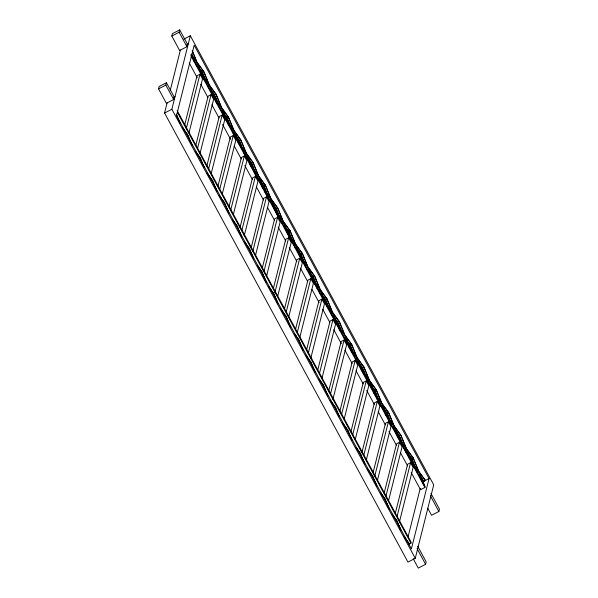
<?xml version="1.0" encoding="UTF-8"?>
<svg xmlns="http://www.w3.org/2000/svg" width="598" height="598" viewBox="0 0 598 598"><rect width="100%" height="100%" fill="white"/><g stroke="black" fill="none" stroke-linecap="round" stroke-linejoin="round"><path stroke-width="0.9" d="M192.347 50.845L197.004 62.214L204 71.947L209.322 84.938L216.319 94.671L221.634 107.662L228.63 117.395L233.953 130.386L240.949 140.119L246.271 153.11L253.268 162.843L258.59 175.834L265.587 185.567L270.901 198.558L277.898 208.291L283.22 221.282L290.217 231.015L295.539 244.006L302.536 253.739L307.858 266.73L314.854 276.463L320.169 289.454L327.166 299.187L332.488 312.178L339.485 321.911L344.807 334.902L351.803 344.635L357.126 357.626L364.122 367.359L369.437 380.35L376.434 390.083L381.756 403.074L388.752 412.807L394.075 425.798L401.071 435.538L406.393 448.522L413.39 458.262L418.705 471.246L425.118 479.902C425.275 482.975 421.665 479.499 421.515 477.772M174.399 99.148L166.364 103.305L158.537 88.87L159.135 86.508L166.446 82.726L174.265 97.16L173.674 99.53L165.848 85.095L166.446 82.726M187.675 46.323L179.632 50.479L171.813 36.044L172.403 33.675L179.714 29.9L187.533 44.334L186.942 46.696L179.116 32.262L179.714 29.9M183.825 39.132L190.321 35.775L433.722 484.836L415.266 558.308L407.956 562.09L164.562 113.022L167.096 102.931M170.176 90.649L180.364 50.097M415.266 558.308L171.865 109.247L190.321 35.775M184.655 125.072L197.056 75.699L199.979 74.189L202.535 78.914L189.013 132.771M186.225 128.951L199.979 74.189M195.74 145.523L208.141 96.151L211.064 94.641L213.621 99.358L200.091 153.215M197.534 148.498L211.064 94.641M206.826 165.967L219.227 116.603L222.15 115.085L224.706 119.809L211.176 173.667M208.396 169.847L222.15 115.085M217.904 186.419L230.305 137.047L233.227 135.537L235.791 140.253L222.262 194.111M219.705 189.394L233.227 135.537M228.989 206.871L241.39 157.498L244.313 155.988L246.869 160.705L233.34 214.562M230.783 209.846L244.313 155.988M240.075 227.315L252.476 177.942L255.398 176.432L257.955 181.149L244.201 235.911M241.869 230.29L255.398 176.432M251.16 247.766L263.561 198.394L266.484 196.884L269.04 201.601L255.51 255.458M252.73 251.638L266.484 196.884M262.238 268.21L274.639 218.838L277.562 217.328L280.118 222.052L266.364 276.807M264.032 271.186L277.562 217.328M273.323 288.662L285.724 239.29L288.647 237.78L291.204 242.496L277.674 296.354M274.893 292.534L288.647 237.78M284.409 309.106L296.81 259.741L299.733 258.224L302.289 262.948L288.759 316.805M286.203 312.089L299.733 258.224M295.487 329.558L307.888 280.185L310.811 278.675L313.374 283.392L299.845 337.25M297.288 332.533L310.811 278.675M306.572 350.009L318.973 300.637L321.896 299.127L324.452 303.844L310.698 358.598M308.366 352.984L321.896 299.127M317.658 370.454L330.059 321.081L332.981 319.571L335.538 324.288L322.008 378.153M319.452 373.429L332.981 319.571M328.511 391.802L341.144 341.533L344.067 340.023L346.623 344.74L332.869 399.494M330.313 394.777L344.067 340.023M339.821 411.349L352.222 361.977L355.145 360.467L357.701 365.191L344.179 419.049M341.615 414.324L355.145 360.467M350.906 431.801L363.307 382.428L366.23 380.919L368.787 385.635L355.257 439.493M352.476 435.673L366.23 380.919M361.992 452.245L374.393 402.88L377.316 401.363L379.872 406.087L366.342 459.944M363.786 455.228L377.316 401.363M373.07 472.697L385.471 423.324L388.394 421.814L390.957 426.531L377.428 480.396M374.64 476.569L388.394 421.814M384.155 493.148L396.556 443.776L399.479 442.266L402.035 446.983L388.513 500.84M385.949 496.123L399.479 442.266M395.241 513.592L407.642 464.22L410.564 462.71L413.121 467.427L399.367 522.189M397.035 516.567L410.564 462.71M408.165 536.421L420.17 488.641M191.166 54.822L425.156 486.518L424.916 487.467L420.536 489.732L420.768 488.79M408.733 544.307L410.923 543.171L411.162 542.222L177.18 110.525M429.065 478.557L411.402 548.867L176.522 115.534L194.186 45.216L429.065 478.557L422.569 481.913M413.173 558.659L418.286 568.1L425.597 564.325L426.187 561.956L417.666 546.228M427.72 508.195L431.554 515.267L438.865 511.492L439.463 509.13L430.934 493.395M171.813 36.044L179.116 32.262M186.643 44.798L188.265 43.953M200.666 73.255L202.266 75.423L196.951 62.431L195.486 63.186L196.817 66.43M158.537 88.87L165.848 85.095M199.014 67.94L202.221 72.268L203.679 71.513L209.001 84.505L202.587 75.856L197.273 62.865L203.679 71.513M173.375 97.624L174.997 96.786M214.585 98.147L209.263 85.155L207.805 85.91L208.799 88.347M164.562 113.022L171.865 109.247M211.333 90.672L214.533 94.992L215.998 94.237L221.32 107.229L214.906 98.58L209.584 85.589L215.998 94.237M219.055 107.192L220.124 108.634L221.581 107.879L226.904 120.871L225.835 119.428M223.114 112.671L226.851 117.716L228.316 116.961L233.631 129.953L227.225 121.304L221.903 108.313L228.316 116.961M229.834 124.646L227.173 118.15L228.63 117.395M237.615 141.427L239.222 143.595L233.9 130.603L232.435 131.358L233.766 134.61M235.963 136.12L239.17 140.44L240.628 139.685L245.95 152.677L239.536 144.028L234.222 131.037L240.628 139.685M243.685 152.639L244.754 154.082L246.219 153.327L251.534 166.319L249.403 163.433M247.744 158.119L251.489 163.164L252.947 162.409L258.269 175.401L251.855 166.752L246.54 153.761L252.947 162.409M262.253 186.882L263.853 189.043L258.53 176.051L257.073 176.806L258.403 180.058M260.601 181.568L263.8 185.888L265.265 185.133L270.588 198.125L264.174 189.476L258.852 176.485L265.265 185.133M276.171 211.767L270.849 198.775L269.392 199.53L270.386 201.967M272.382 203.567L276.119 208.612L277.584 207.857L282.899 220.849L276.493 212.2L271.171 199.209L277.584 207.857M280.634 220.811L281.703 222.254L283.168 221.499L288.49 234.491L287.421 233.048M284.7 226.291L288.438 231.336L289.895 230.581L295.218 243.573L288.804 234.924L283.489 221.933L289.895 230.581M291.42 238.266L288.759 231.77L290.217 231.015M299.202 255.054L300.801 257.215L295.487 244.223L294.022 244.978L295.352 248.23M297.55 249.74L300.757 254.06L302.214 253.305L307.536 266.297L301.123 257.648L295.801 244.657L302.214 253.305M305.272 266.26L306.34 267.702L307.798 266.947L313.12 279.939L312.051 278.496M309.33 271.739L313.068 276.784L314.533 276.029L319.848 289.021L313.442 280.372L308.12 267.381L314.533 276.029M323.832 300.502L325.439 302.663L320.117 289.671L318.659 290.426L319.982 293.678M322.18 295.188L325.387 299.516L326.844 298.753L332.167 311.745L325.761 303.096L320.438 290.105L326.844 298.753M337.758 325.387L332.436 312.395L330.971 313.15L331.972 315.587M333.961 317.187L337.706 322.24L339.163 321.477L344.485 334.469L338.072 325.82L332.757 312.829L339.163 321.477M342.22 334.432L343.289 335.874L344.754 335.119L350.069 348.111L349 346.668M346.279 339.911L350.017 344.964L351.482 344.209L356.804 357.193L350.391 348.544L345.068 335.553L351.482 344.209M352.999 351.886L350.338 345.39L351.803 344.635M355.608 358.598L357.066 357.843L362.388 370.835L360.788 368.674M359.129 363.36L362.336 367.688L363.801 366.933L369.116 379.917L362.709 371.268L357.387 358.277L363.801 366.933M366.858 379.887L367.927 381.322L369.385 380.567L374.707 393.559L373.638 392.116M370.917 385.366L374.654 390.412L376.112 389.657L381.434 402.641L375.028 393.992L369.706 381.001L376.112 389.657M385.418 414.122L387.018 416.283L381.703 403.291L380.238 404.046L381.569 407.298M383.767 408.808L386.973 413.136L388.431 412.381L393.753 425.372L387.34 416.716L382.025 403.725L388.431 412.381M399.337 439.007L394.022 426.015L392.557 426.778L393.551 429.207M395.547 430.814L399.285 435.86L400.75 435.105L406.072 448.096L399.658 439.44L394.336 426.449L400.75 435.105M403.807 448.059L404.876 449.502L406.334 448.739L411.656 461.731L410.587 460.288M408.397 454.256L411.603 458.584L413.069 457.829L418.383 470.82L411.977 462.164L406.655 449.173L413.069 457.829M414.586 465.513L411.925 459.017L413.39 458.262M417.187 472.226L418.652 471.463L423.975 484.455L422.367 482.294M191.876 55.293L196.682 61.781L192.145 50.695M191.076 54.5L196.951 62.431M200.352 69.458L202.535 72.702L205.196 79.198M193.348 60.301L194.955 62.461M200.397 73.188L202.004 75.348M209.263 85.155L202.857 76.499L204.516 80.566M212.133 91.464L214.271 94.342M212.447 95.261L213.516 96.704M213.785 97.354L216.513 102.856M221.581 107.879L215.175 99.231L217.171 104.097M224.983 114.906L227.173 118.15M225.566 119.353L226.635 120.796M233.9 130.603L227.487 121.955L228.488 124.384M236.763 136.912L239.492 140.874L241.816 146.555M238.415 142.802L240.149 145.867M246.219 153.327L239.805 144.679L240.471 146.301M249.62 160.354L251.803 163.598L253.799 168.472M250.203 164.801L252.468 168.591M258.53 176.051L252.124 167.403L254.12 172.269M261.931 183.078L264.122 186.322L266.783 192.818M254.935 173.921L256.535 176.089M261.984 186.808L263.583 188.968M264.443 190.127L270.849 198.775M273.72 205.084L275.85 207.962M274.034 208.881L275.102 210.324M275.364 210.974L278.1 216.476M283.168 221.499L276.754 212.851L278.75 217.717M286.569 228.526L288.759 231.77M287.152 232.981L288.221 234.416M295.487 244.223L289.073 235.575L290.067 238.011M298.35 250.532L301.071 254.494L303.403 260.182M300.002 256.422L302.065 260.302M307.798 266.947L301.392 258.299L302.386 260.735M311.199 273.974L313.389 277.218L315.385 282.092M311.782 278.429L314.055 282.211M320.117 289.671L313.711 281.023L315.699 285.896M323.518 296.698L325.708 299.942L328.033 305.63M316.521 287.548L318.121 289.709M323.57 300.428L325.17 302.595M326.022 303.747L332.436 312.395M336.368 320.147L337.436 321.589M335.62 322.501L337.22 324.669M336.42 323.877L338.019 326.037L339.686 330.096M344.754 335.119L338.341 326.471L340.337 331.344M348.148 342.146L350.338 345.39M348.731 346.601L349.8 348.043M357.066 357.843L350.66 349.195L351.654 351.631M359.936 364.152L362.657 368.121L364.982 373.802M182.659 127.86L187.466 134.348L192.048 145.172M183.997 129.953L187.735 134.999L191.39 143.931M361.588 370.042L363.651 373.922M369.385 380.567L362.971 371.919L363.973 374.355M372.255 386.876L374.976 390.845L376.972 395.712M196.047 152.027L200.367 158.156L204.03 167.089M195.778 151.952L200.053 157.723L204.038 167.462M373.369 392.049L375.634 395.831M381.703 403.291L375.29 394.643L377.286 399.516M384.566 409.6L387.295 413.569L389.619 419.25M378.1 401.168L379.708 403.329M207.297 173.308L212.686 180.88L217.007 191.435M207.028 173.233L208.097 174.676M209.165 176.118L212.365 180.447L216.356 190.186M385.149 414.048L386.757 416.215M387.609 417.367L394.022 426.015M397.416 433.049L399.023 435.209M219.077 195.314L224.414 202.52L228.997 213.344M220.946 198.125L224.684 203.171L228.339 212.103M397.199 436.129L398.806 438.289M397.999 437.497L399.606 439.657L401.265 443.716M406.334 448.739L399.927 440.091L401.923 444.964M409.735 455.773L411.925 459.017M232.996 220.199L237.324 226.328L241.644 236.883M232.727 220.124L237.002 225.894L240.994 235.634M418.652 471.463L412.239 462.815L413.906 466.874M425.38 480.553L418.974 471.897L424.236 485.105L423.167 483.662M420.715 476.98L423.922 481.308M244.246 241.48L249.635 249.052L253.627 258.792M245.576 243.573L249.321 248.619L252.976 257.551M257.626 265.647L261.954 271.776L266.274 282.331M257.364 265.572L261.632 271.343L265.624 281.082M268.876 286.928L273.682 293.416L277.599 302.618M268.607 286.861L269.676 288.303M270.745 289.738L273.951 294.067L277.943 303.814M280.664 308.934L286.001 316.14L290.576 326.964M282.533 311.745L286.27 316.791L289.925 325.723M294.582 333.819L298.903 339.948L303.231 350.503M294.313 333.751L298.589 339.514L302.573 349.262M305.832 355.1L311.222 362.672L315.213 372.419M307.163 357.193L310.9 362.239L314.563 371.171M319.212 379.267L323.54 385.396L327.861 395.951M318.943 379.199L323.219 384.963L327.211 394.71M330.462 400.548L335.269 407.036L339.178 416.238M330.193 400.481L331.262 401.923M332.331 403.366L335.538 407.687L339.193 416.619M342.243 422.554L347.588 429.76L352.162 440.591M344.112 425.365L347.849 430.411L351.512 439.343M356.161 447.439L360.489 453.568L364.81 464.123M355.9 447.371L360.168 453.135L364.16 462.882M367.411 468.72L372.808 476.292L376.8 486.039M368.749 470.813L372.487 475.859L376.142 484.791M380.799 492.887L385.127 499.016L389.448 509.571M380.53 492.819L384.806 498.583L388.79 508.33M392.049 514.175L396.855 520.664L400.765 529.865M393.918 516.986L397.117 521.307L400.78 530.239M403.829 536.174L409.436 544.038L405.698 538.985M430.343 495.764L438.865 511.492M190.934 55.771L424.916 487.467M189.215 62.962L197.22 77.733M200.779 84.303L207.902 97.429M211.901 104.814L219.018 117.948M222.576 124.519L230.589 139.289M234.147 145.852L241.263 158.986M244.821 165.549L252.386 179.505M256.385 186.89L263.501 200.024M267.508 207.409L274.624 220.542M278.182 227.105L285.747 241.054M289.305 247.624L296.87 261.573M300.428 268.143L307.544 281.269M311.992 289.477L319.108 302.61M322.666 309.173L329.782 322.307M333.789 329.692L341.353 343.648M344.911 350.211L352.028 363.345M356.034 370.73L363.15 383.864M366.709 390.427L374.273 404.383M378.272 411.768L385.389 424.901M388.947 431.464L396.511 445.413M400.518 452.806L407.634 465.932M411.192 472.502L420.536 489.732M417.068 548.59L425.597 564.325M177.382 112.297L410.923 543.171M411.603 458.584L415.595 468.324M411.925 462.381L413.248 465.633M399.942 437.101L401.938 441.974M399.285 435.86L402.947 444.792M404.876 449.502L406.206 452.746M386.973 413.136L390.957 422.876M387.938 418.181L389.268 421.426M374.654 390.412L377.981 398.53M362.336 367.688L365.998 376.613M367.927 381.322L368.921 383.759M350.017 344.964L354.009 354.704M350.338 348.761L351.669 352.013M338.356 323.481L340.352 328.354M337.706 322.24L341.361 331.165M343.289 335.874L344.62 339.126M325.387 299.516L329.378 309.256M326.359 304.554L327.689 307.806M313.068 276.784L316.394 284.91M300.757 254.06L304.412 262.993M306.34 267.702L307.335 270.139M288.438 231.336L292.429 241.084M288.752 235.141L290.082 238.385M276.769 209.861L278.765 214.734M276.119 208.612L279.774 217.545M281.703 222.254L282.368 223.876M263.8 185.888L267.792 195.636M264.772 190.934L266.103 194.186M264.122 189.693L265.452 192.937M251.489 163.164L254.808 171.282M239.17 140.44L242.825 149.373M244.754 154.082L245.756 156.519M226.851 117.716L230.843 127.464M227.165 121.521L228.496 124.765M215.19 96.241L217.186 101.107M214.533 94.992L218.195 103.925M220.124 108.634L220.789 110.256M202.221 72.268L206.205 82.016M202.535 76.073L203.866 79.317M191.734 54.014L193.124 57.423M191.203 55.405L192.534 58.649M176.403 114.33L180.058 123.263M176.201 114.181L178.294 119.294"/></g></svg>
